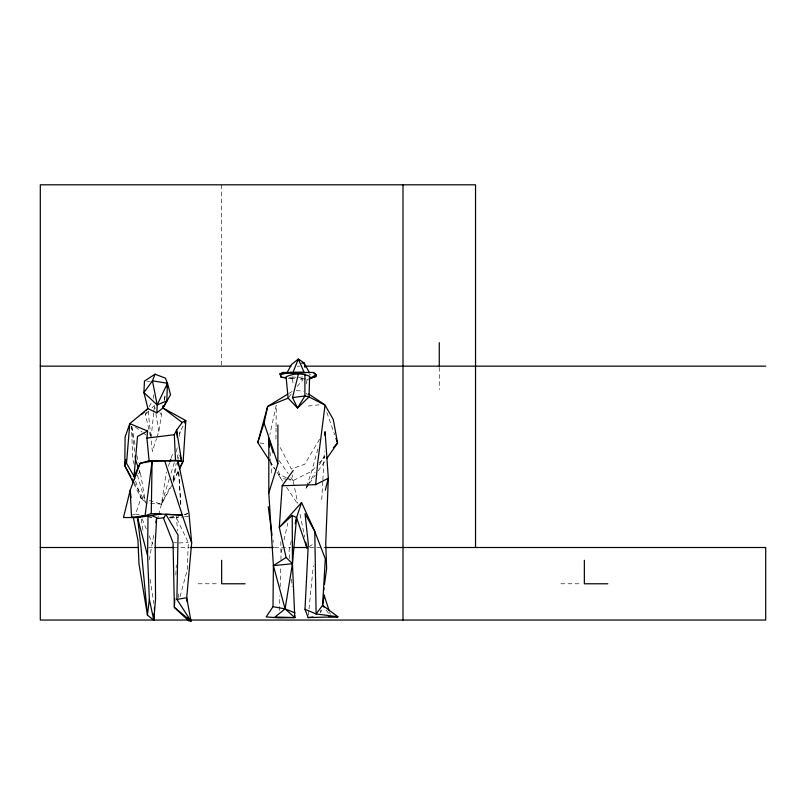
<?xml version="1.0" encoding="UTF-8"?>
<svg xmlns="http://www.w3.org/2000/svg" width="806" height="806" viewBox="0 0 806 806"><rect width="100%" height="100%" fill="white"/><g stroke="black" fill="none" stroke-linecap="round" stroke-linejoin="round"><path stroke-width="0.6" stroke-dasharray="4.03 3.02" d="M275.954 439.119L276.055 427.845M276.065 426.586L276.246 405.297L269.859 434.555M171.789 485.514L161.442 504.183L145.543 502.843L139.972 470.291M279.43 610.434L279.884 595.594M280.156 586.939L280.8 565.913M280.992 559.737L280.82 539.99M322.874 479.852L324.395 451.38M153.251 398.597L153.382 394.95M170.54 518.006L176.333 517.643L188.332 542.64L187.214 570.114L179.728 597.79M175.849 575.021L176.302 565.056M321.735 499.67L322.803 481.091M178.126 459.511L178.297 457.073M308.396 615.129L308.889 610.192M309.01 608.963L313.312 565.802M153.704 412.803L151.004 438.756L152.344 451.35L156.545 438.545M153.835 411.564L154.48 405.388L152.002 407.836M320.647 612.439L320.979 610.001M156.928 437.376L158.842 431.553L162.056 411.241M158.631 514.893L161.442 504.183L166.389 472.054M149.14 560.039L154.238 532.504M164.293 399.957L165.069 395.383L162.913 396.189M164.283 400.542L165.19 395.605M176.393 451.753L177.29 446.987M179.315 436.268L180.212 431.502L184.695 422.777M320.848 612.419L321.322 609.971M173.028 479.358L176.242 463.329M177.229 458.392L178.227 453.466M306.22 383.978L307.247 379.102L303.933 379.626M281.223 552.312L282.05 548.664M283.974 540.151L287.833 523.124M291.288 540.786L289.072 550.548L289.807 559.233M173.27 479.61L176.554 466.624M157.704 518.47L158.329 516.092M317.876 448.972L311.67 471.278L305.937 488.476L308.809 484.346M149.412 500.496L161.442 504.183L169.2 479.167M171.043 473.203L174.368 462.483M131.237 515.296L135.67 514.027L140.99 497.917L135.589 481.152M168.363 466.261L169.542 462.785M171.124 458.151L173.099 452.357M179.416 433.819L180.212 431.502M150.45 436.318L145.402 414.365L146.41 412.068M173.34 482.19L178.519 471.107M161.442 504.183L170.912 485.414M173.139 481.001L178.156 471.057M305.937 488.476L307.157 486.33M307.761 485.252L315.075 472.387M319.347 464.881L324.224 456.307M319.609 439.189L304.708 464.256L291.309 469.001L278.795 444.65M149.11 406.657L152.032 401.761M309.524 483.308L315.277 475.056M318.158 470.926L325.342 460.599M288.85 397.177L292.487 392.3M297.172 386.517L302.834 379.807L299.379 379.545M315.015 467.631L311.67 471.278L293.112 480.588L288.548 479.691M319.186 463.077L325.04 456.71M145.402 414.365L148.697 411.1M308.92 546.881L313.725 543.667M137.967 473.857L139.932 472.608L139.509 470.18M288.679 393.56L293.938 390.346M310.219 378.195L307.126 379.868L303.862 379.213M184.755 514.641L187.909 513.452M178.63 516.807L176.333 517.643L177.723 530.882M184.373 514.732L187.818 513.482M178.438 516.918L176.333 517.643L183.254 516.948M169.582 517.573L176.796 516.525M308.275 406.073L319.136 404.783M169.653 517.14L176.816 516.354M298.552 377.41L303.378 376.896M184.403 516.837L189.017 516.374M294.855 378.739L287.964 378.085M178.992 542.922L188.332 542.64M305.454 378.266L299.489 378.346L302.764 379.001M297.213 366.156L299.731 366.156M148.606 547.506L153.644 547.506M173.794 547.506L188.906 547.506M274.544 547.506L290.916 547.506M309.806 547.506L324.919 547.506M198.165 583.776L219.182 583.776M560.865 583.776L581.882 583.776M289.082 377.742L294.825 377.994M174.237 542.71L176.615 542.811M146.803 381.208L150.329 381.399M291.953 376.956L296.356 377.258M288.266 378.387L294.784 379.193M296.326 390.557L303.479 391.202M149.201 516.999L151.629 517.412M259.985 442.937L266.615 444.116M287.399 479.469L280.559 478.119L277.204 472.88M135.67 514.027L139.337 514.772M149.13 516.737L151.578 517.23M133.725 483.479L140.99 497.917L144.596 499.025M286.271 477.626L278.302 474.17L276.932 472.064M287.41 478.119L293.112 480.588L297.787 503.387M308.789 373.672L310.663 374.891M135.337 427.009L142.188 432.147M143.166 432.882L146.108 435.089M140.99 497.917L144.788 502.017M306.119 393.167L307.56 395.041M326.138 610.071L328.979 613.88M159.84 412.702L161.18 414.526M279.007 460.438L288.175 473.535M290.996 477.565L293.112 480.588L292.205 474.794M282.574 481.172L280.559 478.119L278.07 469.676M286.614 487.277L297.364 503.569M270.091 461.516L276.246 471.006M269.839 461.375L274.524 468.699M133.947 482.089L144.939 501.745M142.108 518.893L146.319 529.018M149.12 535.758L152.405 543.637M326.853 412.44L334.681 434.807M139.136 470.271L139.932 472.608M329.563 611.966L330.339 614.353M134.159 464.256L132.738 459.43L131.509 426.505M137.363 475.107L145.191 501.634M300.023 514.268L304.749 537.27M131.841 426.495L135.035 444.7M136.949 455.622L138.229 462.906M154.48 405.388L155.074 408.954M155.86 413.71L158.842 431.553M150.077 579.323L153.906 603.724M141.262 519.205L143.327 532.706M292.487 379.011L293.354 385.812M131.7 426.525L134.673 452.347M148.183 411.03L150.762 436.348M273.012 540.03L273.234 542.509M291.5 579.101L292.135 586.546M269.99 451.954L270.725 460.629M270.826 461.868L271.975 475.49M180.675 504.586L178.6 472.024M178.771 471.994L180.866 504.546M178.297 593.891L178.529 597.649M439.27 367.395L439.27 389.651M221.65 184.806L221.65 364.896"/><path stroke-width="1.21" d="M305.746 542.116L306.995 548.161L296.558 517.583L292.215 515.447L292.457 563.716L294.784 617.577L279.198 617.859L266.161 616.922L273.012 606.676L273.385 565.631L268.801 492.97L268.841 438.333L273.103 452.801M268.801 492.97L277.858 463.782L277.909 425.014M304.93 374.589L304.89 395.978L297.555 408.007L288.125 398.154L286.07 376.805C293.384 373.39 302.25 372.896 309.635 376.362L309.01 396.905L297.555 408.007L292.497 397.59L298.452 373.934M151.266 515.477L156.686 517.664L155.215 543.949L155.548 599.332L153.765 620.167L147.417 615.129L149.352 599.332L147.579 555.556L148.012 515.427M180 455.45L181.602 461.012L149.09 460.669L140.073 463.319L130.179 490.31L131.549 517.321L145.08 515.8L151.266 513.644L152.082 461.203L175.537 460.357L181.602 461.012L176.564 430.051L182.206 422.465L185.813 420.601L183.174 461.123L179.547 468.88M174.771 598.687L174.368 607.402L191.012 621.194L176.907 599.402L178.055 535.063L165.834 514.319L163.578 518.449L173.048 542.66L174.368 607.402L188.423 620.62L191.012 621.194L186.71 597.75L191.657 542.861L188.967 513.059L178.035 460.72L178.227 464.488M324.949 435.391L325.07 431.694L328.324 478.24L325.735 543.224L326.642 568.573L324.475 584.41M182.206 422.465L162.923 407.957L166.792 400.925L167.467 383.253L165.411 378.155L155.034 374.206L144.445 381.087L143.911 392.582L147.931 408.612L156.827 412.884L162.923 407.957L170.55 394.779L167.467 383.253L152.445 380.845L143.911 392.582L157.2 404.914L156.827 412.884M305 609.265L308.305 543.859L305.031 513.624L314.783 531.456L325.302 558.81L322.591 605.316L316.113 613.96L305 609.265L308.154 617.598L337.926 616.771L322.591 605.316L324.133 595.271L329.18 610.777M154.158 613.195L153.765 620.167L149.352 599.332M154.349 609.709L154.48 607.392M293.213 470.442L282.181 485.756L279.299 527.416L286.1 557.45L292.457 563.716L285.092 608.873L275.007 617.003L294.784 617.577L294.573 615.089M134.814 478.754L134.038 476.356L137.504 436.489L147.609 431.029L146.914 438.081L149.09 460.669M328.677 616.59L337.926 616.771L316.113 613.96L314.783 531.456L301.585 502.511L296.558 517.583L292.457 563.716L273.385 565.631L285.092 608.873L294.784 617.577M282.181 485.756L315.65 484.648L317.705 462.715L325.05 405.156L309.01 396.905L304.89 395.978L292.497 397.59M309.444 377.994L309.635 376.362M145.08 515.8L152.082 461.203L140.073 463.319L134.038 476.356L126.522 463.279L129.796 423.624L147.931 408.612L146.098 410.335M323.649 590.506L323.982 588.068M125.766 459.591L124.789 465.717L133.171 482.371M155.87 522.61L156.686 517.664M184.695 422.777L185.813 420.601L162.923 407.957L163.316 405.67M162.923 407.957L163.376 405.478M166.782 386.951L167.467 383.253L157.2 404.914L166.792 400.925M323.428 598.949L324.133 595.271M269.406 460.468L257.769 442.544L264.046 423.059L267.652 406.425L287.631 394.205M295.177 523.688L296.558 517.583M325.292 490.239L328.324 478.24L315.65 484.648M257.769 442.544L267.652 406.425L288.125 398.154M169.945 461.626L170.731 459.309M155.034 374.206L152.445 380.845L157.2 404.914M290.805 372.825L292.991 372.342L298.301 359.053L304.033 362.891L309.454 372.704M175.537 460.357L174.298 434.716L176.564 430.051L177.32 437.446M179.275 468.85L183.174 461.123M286.916 372.956L291.601 364.403L298.301 359.053L304.094 372.271L292.991 372.342M326.783 458.533L337.573 443.048L333.281 419.473L325.05 405.156M301.585 502.511L279.299 527.416L292.215 515.447M333.392 447.602L337.573 443.048L335.921 438.333M141.513 414.627L144.264 412.047M273.385 565.631L286.1 557.45M134.038 476.356L136.002 475.107M285.989 378.024L281.093 377.208L279.924 373.924L282.835 372.503L313.353 372.453L316.093 374.78L315.861 376.513L309.313 379.032M131.035 497.715L130.179 490.31L123.489 517.523L137.504 517.573L143.347 515.679M176.907 599.402L186.71 597.75L186.982 601.367M131.549 517.321L133.322 517.472L137.957 540.332L138.995 563.999L147.417 615.129L140.758 544.423L137.504 517.573L160.898 514.057L182.277 515.054L191.657 542.861M308.154 617.598L312.95 616.993M146.914 438.081L174.298 434.716M301.545 363.194L304.033 362.891L305.021 367.435M157.704 518.47L163.678 517.805M284.528 377.551L281.093 377.208L280.75 374.518L282.835 372.503L293.978 373.279L305.746 372.715M155.044 514.107L160.898 514.057L151.266 513.644M40.3 366.156L290.916 366.156M304.769 366.156L765.7 366.156M40.3 547.506L138.531 547.506M154.903 547.506L173.794 547.506M190.166 547.506L273.284 547.506M293.434 547.506L307.288 547.506M324.919 547.506L765.7 547.506L765.7 620.046L190.166 620.046M245.135 583.776L221.65 583.776L221.65 560.291M607.835 583.776L584.35 583.776L584.35 560.291M187.647 620.046L40.3 620.046L40.3 184.806L475.54 184.806L475.54 547.506M165.834 514.319L182.277 515.054L164.646 460.679M273.012 606.676L285.092 608.873L294.976 612.882M293.978 373.279L290.966 372.201L280.75 374.518L279.924 373.924M147.609 431.029L129.796 423.624L125.101 436.943L124.789 465.717L130.894 476.638M308.738 394.023L323.962 404.199M313.353 372.453L316.093 374.78L310.219 378.195L315.861 376.513L315.7 374.367M322.591 605.316L324.012 607.22M132.113 478.814L133.343 481.001M186.811 617.416L188.423 620.62L188.241 618.212M138.33 467.923L135.529 459.732L135.096 456.045M264.046 423.059L277.858 463.782M137.504 517.573L147.579 555.556M268.257 506.712L272.035 535.113M268.841 438.333L269.577 447.008M178.035 460.72L178.368 465.727M439.27 342.671L439.27 366.156M403 184.806L403 620.046"/></g></svg>
